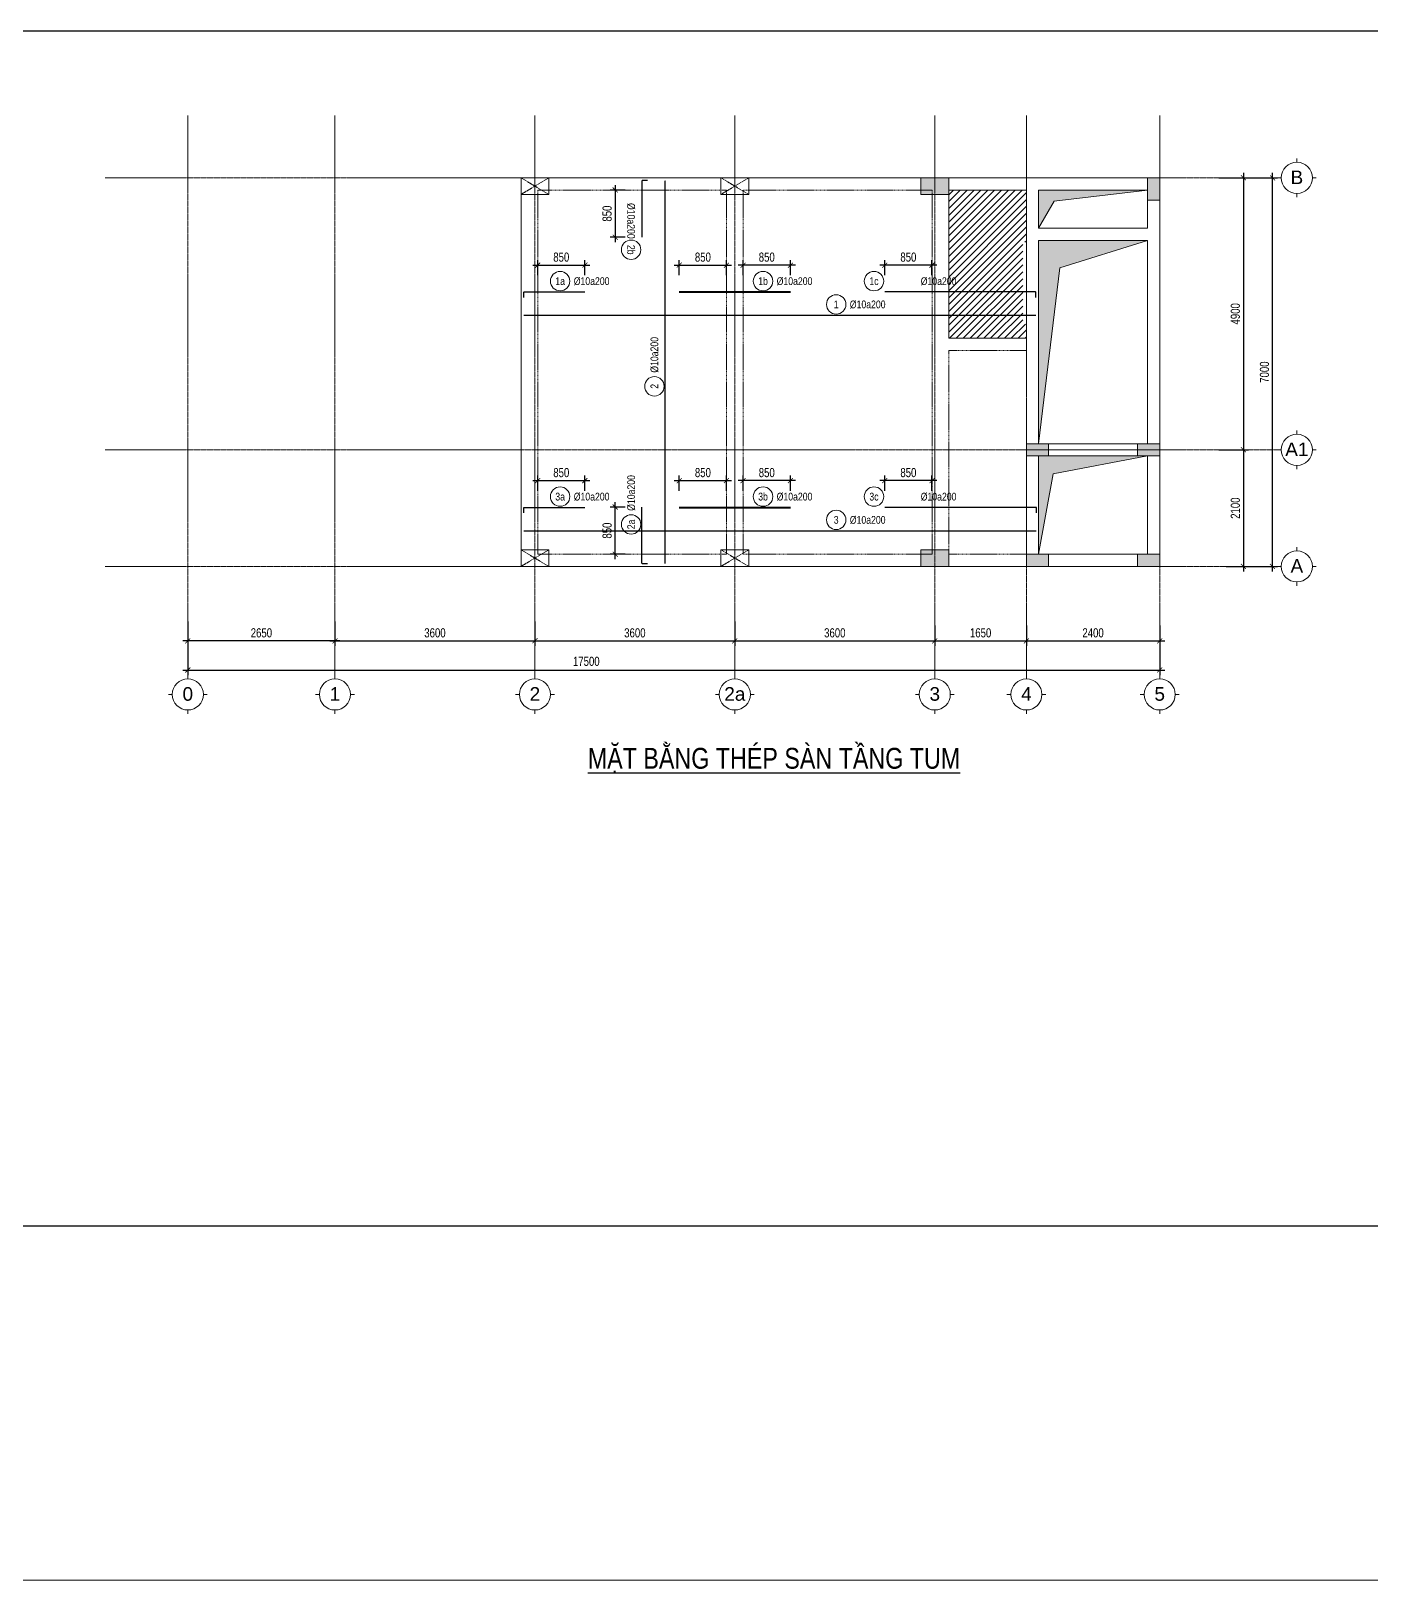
# Model space of a CAD drawing. Extents: x -165145 to 691808, y -202842 to 311040.
# Drawn here: x 291563 to 315673, y -146670 to -118769 of the extents above; entities that cross this region are included whole.
import ezdxf
from ezdxf.enums import TextEntityAlignment as Align

# ---------------------------------------------------------------- set-up
doc = ezdxf.new("R2010")
doc.units = 0
doc.header["$LTSCALE"] = 10
doc.header["$MEASUREMENT"] = 0
for name, pattern in [('CENTER', [2, 1.25, -0.25, 0.25, -0.25]), ('HIDDEN', [2.3807, 1.587, -0.7937]), ('ketcau-1', [2, 1, 1])]:
    doc.linetypes.add(name, pattern=pattern)
doc.layers.get('0').update_dxf_attribs({"linetype": 'CONTINUOUS'})
doc.layers.get('Defpoints').update_dxf_attribs({"color": 5, "linetype": 'CONTINUOUS'})
for name, color, linetype, lineweight in [('DCE_TopBars', 1, 'CONTINUOUS', 40), ('GE_KC_DIM', 1, 'CONTINUOUS', 20), ('GE_KC_HATCH', 250, 'CONTINUOUS', 20), ('GE_KC_NETKHUAT', 9, 'HIDDEN', 20), ('GE_KC_NETMANH', 8, 'CONTINUOUS', 20), ('GE_KC_NETTHAY', 2, 'CONTINUOUS', 20), ('GE_KC_TEXT', 4, 'CONTINUOUS', 20), ('GE_KC_TEXT TRUC', 4, 'CONTINUOUS', 20), ('GE_KC_TRUC', 5, 'CENTER', 20), ('L-SITE', 91, 'CONTINUOUS', 9)]:
    doc.layers.add(name, color=color, linetype=linetype, lineweight=lineweight)
for name, color, linetype in [('GE_KC_AXIS', 5, 'CENTER'), ('GE_KC_STEEL', 6, 'CONTINUOUS'), ('GE_KC_TEXT_BIG', 4, 'CONTINUOUS')]:
    doc.layers.add(name, color=color, linetype=linetype)
doc.styles.add('Arial', font='arial.ttf', dxfattribs={"height": 400})
doc.styles.add('Dce_Text', font='arial.ttf', dxfattribs={"width": 0.8})
doc.styles.add('GE_KC-Arial', font='arial.ttf', dxfattribs={"width": 0.75})
doc.dimstyles.new('GE_KC_DIM75', dxfattribs={"dimscale": 75, "dimtxt": 2.2, "dimasz": 1.2, "dimexe": 1.2, "dimexo": 0, "dimgap": 0.8, "dimtad": 1, "dimdec": 0, "dimzin": 1, "dimdsep": 46, "dimtxsty": 'GE_KC-Arial', "dimblk": 'ARCHTICK', "dimcen": 1.2, "dimdle": 1.2, "dimclrd": 1, "dimclre": 1, "dimclrt": 4, "dimadec": 0, "dimazin": 0, "dimtfac": 1, "dimtdec": 0, "dimtix": 1, "dimtmove": 2, "dimatfit": 3, "dimfxl": 0.15, "dimtvp": 0.833333, "dimtolj": 1, "dimtzin": 0, "dimarcsym": 0})

# ---------------------------------------------------------------- blocks, each defined once
blk = doc.blocks.new('Grid - M_Grid Head - Circle-24584-TẦNG 2')
at = {"layer": 'L-SITE'}
for p, q in [((0, 4), (0, 5)), ((-4, 0), (-5, 0)), ((4, 0), (5, 0)), ((0, -4), (0, -5))]:
    blk.add_line(p, q, dxfattribs=at)
blk.add_circle((0, 0), 4, dxfattribs=at)
blk = doc.blocks.new('_ArchTick')
at = {"color": 0, "linetype": 'ByBlock', "const_width": 0.15}
blk.add_lwpolyline([(-0.5, -0.5), (0.5, 0.5)], dxfattribs=at)
blk = doc.blocks.new('*D1464')
at = {"layer": 'Defpoints', "color": 0, "transparency": 16777216}
for p in [(15914, 7000), (16882, 7000), (16048, 0)]:
    blk.add_point(p, dxfattribs=at)
at = {"layer": 'GE_KC_DIM', "color": 1, "lineweight": -2, "transparency": 16777216}
for p, q in [((15914, 7000), (16972, 7000)), ((16882, -90), (16882, 7090)), ((16048, 0), (16972, 0))]:
    blk.add_line(p, q, dxfattribs=at)
at = {"layer": 'GE_KC_DIM', "color": 1, "lineweight": -2, "transparency": 16777216, "xscale": 90, "yscale": 90, "zscale": 90}
for p, rotation in [((16882, 7000), 90), ((16882, 0), 270)]:
    blk.add_blockref('_ArchTick', p, dxfattribs=dict(at, rotation=rotation))
at = {"layer": 'GE_KC_DIM', "color": 4, "transparency": 16777216, "insert": (16737, 3500), "char_height": 165, "attachment_point": 5, "rotation": 90, "style": 'GE_KC-Arial'}
blk.add_mtext('\\A1;7000', dxfattribs=at)
blk = doc.blocks.new('*D1465')
at = {"layer": 'Defpoints', "color": 0, "transparency": 16777216}
for p in [(0, -991), (3600, -991), (3600, -1341)]:
    blk.add_point(p, dxfattribs=at)
at = {"layer": 'GE_KC_DIM', "color": 1, "lineweight": -2, "transparency": 16777216}
for p, q in [((0, -991), (0, -1431)), ((3600, -991), (3600, -1431)), ((-90, -1341), (3690, -1341))]:
    blk.add_line(p, q, dxfattribs=at)
at = {"layer": 'GE_KC_DIM', "color": 1, "lineweight": -2, "transparency": 16777216, "xscale": 90, "yscale": 90, "zscale": 90, "rotation": 180}
blk.add_blockref('_ArchTick', (0, -1341), dxfattribs=at)
at = {"layer": 'GE_KC_DIM', "color": 1, "lineweight": -2, "transparency": 16777216, "xscale": 90, "yscale": 90, "zscale": 90}
blk.add_blockref('_ArchTick', (3600, -1341), dxfattribs=at)
at = {"layer": 'GE_KC_DIM', "color": 4, "transparency": 16777216, "insert": (1800, -1197), "char_height": 165, "attachment_point": 5, "style": 'GE_KC-Arial'}
blk.add_mtext('\\A1;3600', dxfattribs=at)
blk = doc.blocks.new('*D1466')
at = {"layer": 'Defpoints', "color": 0, "transparency": 16777216}
for p in [(10800, -1062), (12450, -1062), (12450, -1341)]:
    blk.add_point(p, dxfattribs=at)
at = {"layer": 'GE_KC_DIM', "color": 1, "lineweight": -2, "transparency": 16777216}
for p, q in [((10800, -1062), (10800, -1431)), ((12450, -1062), (12450, -1431)), ((10710, -1341), (12540, -1341))]:
    blk.add_line(p, q, dxfattribs=at)
at = {"layer": 'GE_KC_DIM', "color": 1, "lineweight": -2, "transparency": 16777216, "xscale": 90, "yscale": 90, "zscale": 90, "rotation": 180}
blk.add_blockref('_ArchTick', (10800, -1341), dxfattribs=at)
at = {"layer": 'GE_KC_DIM', "color": 1, "lineweight": -2, "transparency": 16777216, "xscale": 90, "yscale": 90, "zscale": 90}
blk.add_blockref('_ArchTick', (12450, -1341), dxfattribs=at)
at = {"layer": 'GE_KC_DIM', "color": 4, "transparency": 16777216, "insert": (11625, -1197), "char_height": 165, "attachment_point": 5, "style": 'GE_KC-Arial'}
blk.add_mtext('\\A1;1650', dxfattribs=at)
blk = doc.blocks.new('*D1467')
at = {"layer": 'Defpoints', "color": 0, "transparency": 16777216}
for p in [(12450, -1062), (14850, -1062), (14850, -1341)]:
    blk.add_point(p, dxfattribs=at)
at = {"layer": 'GE_KC_DIM', "color": 1, "lineweight": -2, "transparency": 16777216}
for p, q in [((12450, -1062), (12450, -1431)), ((14850, -1062), (14850, -1431)), ((12360, -1341), (14940, -1341))]:
    blk.add_line(p, q, dxfattribs=at)
at = {"layer": 'GE_KC_DIM', "color": 1, "lineweight": -2, "transparency": 16777216, "xscale": 90, "yscale": 90, "zscale": 90, "rotation": 180}
blk.add_blockref('_ArchTick', (12450, -1341), dxfattribs=at)
at = {"layer": 'GE_KC_DIM', "color": 1, "lineweight": -2, "transparency": 16777216, "xscale": 90, "yscale": 90, "zscale": 90}
blk.add_blockref('_ArchTick', (14850, -1341), dxfattribs=at)
at = {"layer": 'GE_KC_DIM', "color": 4, "transparency": 16777216, "insert": (13650, -1197), "char_height": 165, "attachment_point": 5, "style": 'GE_KC-Arial'}
blk.add_mtext('\\A1;2400', dxfattribs=at)
blk = doc.blocks.new('*D1468')
at = {"layer": 'Defpoints', "color": 0, "transparency": 16777216}
for p in [(-2650, -991), (14850, -1062), (14850, -1866)]:
    blk.add_point(p, dxfattribs=at)
at = {"layer": 'GE_KC_DIM', "color": 1, "lineweight": -2, "transparency": 16777216}
for p, q in [((-2650, -991), (-2650, -1956)), ((14850, -1062), (14850, -1956)), ((-2740, -1866), (14940, -1866))]:
    blk.add_line(p, q, dxfattribs=at)
at = {"layer": 'GE_KC_DIM', "color": 1, "lineweight": -2, "transparency": 16777216, "xscale": 90, "yscale": 90, "zscale": 90, "rotation": 180}
blk.add_blockref('_ArchTick', (-2650, -1866), dxfattribs=at)
at = {"layer": 'GE_KC_DIM', "color": 1, "lineweight": -2, "transparency": 16777216, "xscale": 90, "yscale": 90, "zscale": 90}
blk.add_blockref('_ArchTick', (14850, -1866), dxfattribs=at)
at = {"layer": 'GE_KC_DIM', "color": 4, "transparency": 16777216, "insert": (4525, -1710), "char_height": 165, "attachment_point": 5, "style": 'GE_KC-Arial'}
blk.add_mtext('\\A1;17500', dxfattribs=at)
blk = doc.blocks.new('*D1469')
at = {"layer": 'Defpoints', "color": 0, "transparency": 16777216}
for p in [(15914, 7000), (15914, 2100), (16357, 2100)]:
    blk.add_point(p, dxfattribs=at)
at = {"layer": 'GE_KC_DIM', "color": 1, "lineweight": -2, "transparency": 16777216}
for p, q in [((15914, 7000), (16447, 7000)), ((16357, 7090), (16357, 2010)), ((15914, 2100), (16447, 2100))]:
    blk.add_line(p, q, dxfattribs=at)
at = {"layer": 'GE_KC_DIM', "color": 1, "lineweight": -2, "transparency": 16777216, "xscale": 90, "yscale": 90, "zscale": 90}
for p, rotation in [((16357, 7000), 90), ((16357, 2100), 270)]:
    blk.add_blockref('_ArchTick', p, dxfattribs=dict(at, rotation=rotation))
at = {"layer": 'GE_KC_DIM', "color": 4, "transparency": 16777216, "insert": (16212, 4550), "char_height": 165, "attachment_point": 5, "rotation": 90, "style": 'GE_KC-Arial'}
blk.add_mtext('\\A1;4900', dxfattribs=at)
blk = doc.blocks.new('*D1470')
at = {"layer": 'Defpoints', "color": 0, "transparency": 16777216}
for p in [(15914, 2100), (16048, 0), (16357, 0)]:
    blk.add_point(p, dxfattribs=at)
at = {"layer": 'GE_KC_DIM', "color": 1, "lineweight": -2, "transparency": 16777216}
for p, q in [((15914, 2100), (16447, 2100)), ((16357, 2190), (16357, -90)), ((16048, 0), (16447, 0))]:
    blk.add_line(p, q, dxfattribs=at)
at = {"layer": 'GE_KC_DIM', "color": 1, "lineweight": -2, "transparency": 16777216, "xscale": 90, "yscale": 90, "zscale": 90}
for p, rotation in [((16357, 2100), 90), ((16357, 0), 270)]:
    blk.add_blockref('_ArchTick', p, dxfattribs=dict(at, rotation=rotation))
at = {"layer": 'GE_KC_DIM', "color": 4, "transparency": 16777216, "insert": (16212, 1050), "char_height": 165, "attachment_point": 5, "rotation": 90, "style": 'GE_KC-Arial'}
blk.add_mtext('\\A1;2100', dxfattribs=at)
blk = doc.blocks.new('*D1471')
at = {"layer": 'Defpoints', "color": 0, "transparency": 16777216}
for p in [(-2650, -991), (0, -991), (-2650, -1341)]:
    blk.add_point(p, dxfattribs=at)
at = {"layer": 'GE_KC_DIM', "color": 1, "lineweight": -2, "transparency": 16777216}
for p, q in [((-2650, -991), (-2650, -1431)), ((0, -991), (0, -1431)), ((90, -1341), (-2740, -1341))]:
    blk.add_line(p, q, dxfattribs=at)
at = {"layer": 'GE_KC_DIM', "color": 1, "lineweight": -2, "transparency": 16777216, "xscale": 90, "yscale": 90, "zscale": 90, "rotation": 180}
blk.add_blockref('_ArchTick', (-2650, -1341), dxfattribs=at)
at = {"layer": 'GE_KC_DIM', "color": 1, "lineweight": -2, "transparency": 16777216, "xscale": 90, "yscale": 90, "zscale": 90}
blk.add_blockref('_ArchTick', (0, -1341), dxfattribs=at)
at = {"layer": 'GE_KC_DIM', "color": 4, "transparency": 16777216, "insert": (-1325, -1197), "char_height": 165, "attachment_point": 5, "style": 'GE_KC-Arial'}
blk.add_mtext('\\A1;2650', dxfattribs=at)
blk = doc.blocks.new('*D1472')
at = {"layer": 'Defpoints', "color": 0, "transparency": 16777216}
for p in [(3600, -991), (7200, -991), (7200, -1341)]:
    blk.add_point(p, dxfattribs=at)
at = {"layer": 'GE_KC_DIM', "color": 1, "lineweight": -2, "transparency": 16777216}
for p, q in [((3600, -991), (3600, -1431)), ((7200, -991), (7200, -1431)), ((3510, -1341), (7290, -1341))]:
    blk.add_line(p, q, dxfattribs=at)
at = {"layer": 'GE_KC_DIM', "color": 1, "lineweight": -2, "transparency": 16777216, "xscale": 90, "yscale": 90, "zscale": 90, "rotation": 180}
blk.add_blockref('_ArchTick', (3600, -1341), dxfattribs=at)
at = {"layer": 'GE_KC_DIM', "color": 1, "lineweight": -2, "transparency": 16777216, "xscale": 90, "yscale": 90, "zscale": 90}
blk.add_blockref('_ArchTick', (7200, -1341), dxfattribs=at)
at = {"layer": 'GE_KC_DIM', "color": 4, "transparency": 16777216, "insert": (5400, -1197), "char_height": 165, "attachment_point": 5, "style": 'GE_KC-Arial'}
blk.add_mtext('\\A1;3600', dxfattribs=at)
blk = doc.blocks.new('*D1473')
at = {"layer": 'Defpoints', "color": 0, "transparency": 16777216}
for p in [(7200, -991), (10800, -1062), (10800, -1341)]:
    blk.add_point(p, dxfattribs=at)
at = {"layer": 'GE_KC_DIM', "color": 1, "lineweight": -2, "transparency": 16777216}
for p, q in [((7200, -991), (7200, -1431)), ((10800, -1062), (10800, -1431)), ((7110, -1341), (10890, -1341))]:
    blk.add_line(p, q, dxfattribs=at)
at = {"layer": 'GE_KC_DIM', "color": 1, "lineweight": -2, "transparency": 16777216, "xscale": 90, "yscale": 90, "zscale": 90, "rotation": 180}
blk.add_blockref('_ArchTick', (7200, -1341), dxfattribs=at)
at = {"layer": 'GE_KC_DIM', "color": 1, "lineweight": -2, "transparency": 16777216, "xscale": 90, "yscale": 90, "zscale": 90}
blk.add_blockref('_ArchTick', (10800, -1341), dxfattribs=at)
at = {"layer": 'GE_KC_DIM', "color": 4, "transparency": 16777216, "insert": (9000, -1197), "char_height": 165, "attachment_point": 5, "style": 'GE_KC-Arial'}
blk.add_mtext('\\A1;3600', dxfattribs=at)
blk = doc.blocks.new('MBCK-TUM')
at = {"layer": 'GE_KC_HATCH'}
h = blk.add_hatch(dxfattribs=at)
h.set_pattern_fill('ANSI31', color=256, scale=700)
h.set_pattern_definition([(45, (-297036.46, 9309.92), (-61.871843, 61.871843), [])])
h.paths.add_polyline_path([(12450, 6780), (11050, 6780), (11050, 6600), (11050, 4110), (12450, 4110)])
h.paths.add_polyline_path([(12384, 4366), (12384, 5840), (12450, 5840), (12450, 4366)], flags=16)
h = blk.add_hatch(color=256, dxfattribs=at)
h.dxf.hatch_style = 1
h.paths.add_polyline_path([(12947, 6577), (14630, 6780), (12670, 6780), (12670, 6090)])
h = blk.add_hatch(color=256, dxfattribs=at)
h.dxf.hatch_style = 1
h.paths.add_polyline_path([(12670, 5870), (12670, 2210), (13050, 5379), (14630, 5870)])
h = blk.add_hatch(dxfattribs=at)
h.set_pattern_fill('ANSI31', color=256)
h.set_pattern_definition([(45, (-297036.45846, 9309.91727), (-0.08838834765, 0.08838834765), [])])
h.paths.add_polyline_path([(14630, 1990), (12670, 1990), (12670, 220), (12929, 1668)])
for p, q in [((12929, 1668), (14630, 1990)), ((12670, 220), (12929, 1668))]:
    blk.add_line(p, q, dxfattribs=at)
at = {"layer": 'GE_KC_HATCH', "flags": 128}
for points in [[(12670, 6090), (12947, 6577), (14630, 6780)], [(12670, 2210), (13050, 5379), (14630, 5870)]]:
    blk.add_lwpolyline(points, dxfattribs=at)
at = {"layer": 'GE_KC_NETKHUAT'}
for p, q in [((7050, 6780), (3650, 6780)), ((3650, 6780), (3650, 220)), ((7050, 6780), (7050, 220)), ((7350, 6780), (7350, 220)), ((10750, 6780), (7350, 6780)), ((10750, 6780), (10750, 220)), ((11050, 6780), (11050, 4110)), ((12450, 6780), (11050, 6780)), ((12450, 6780), (12450, 4110)), ((12450, 4110), (11050, 4110)), ((11050, 3890), (11050, 220)), ((12450, 3890), (11050, 3890)), ((12450, 3890), (12450, 2210)), ((12450, 1990), (12450, 220)), ((12670, 1990), (12670, 220)), ((12670, 1990), (14630, 1990)), ((14630, 1990), (14630, 220)), ((7050, 220), (3650, 220)), ((10750, 220), (7350, 220)), ((12450, 220), (11050, 220)), ((14630, 220), (12670, 220))]:
    blk.add_line(p, q, dxfattribs=at)
at = {"layer": 'GE_KC_NETTHAY'}
for p, q in [((14850, 7000), (3350, 7000)), ((3350, 7000), (3350, 0)), ((14850, 7000), (14850, 0)), ((12670, 6780), (12670, 6090)), ((14630, 6780), (12670, 6780)), ((14630, 6780), (14630, 6090)), ((14630, 6090), (12670, 6090)), ((12670, 5870), (12670, 2210)), ((14630, 5870), (12670, 5870)), ((14630, 5870), (14630, 2210)), ((12670, 2210), (14630, 2210)), ((14850, 0), (3350, 0))]:
    blk.add_line(p, q, dxfattribs=at)
for points in [[(11050, 6780), (12450, 6780), (12450, 4110), (11050, 4110)], [(12670, 1990), (14630, 1990), (14630, 220), (12670, 220)]]:
    blk.add_lwpolyline(points, close=True, dxfattribs=at)
blk = doc.blocks.new('A$C5633f656')
at = {"layer": 'GE_KC_HATCH', "linetype": 'ketcau-1'}
for points in [[(11050, 7000), (10550, 7000), (10550, 6700), (11050, 6700)], [(14850, 7000), (14630, 7000), (14630, 6600), (14850, 6600)], [(12850, 2210), (12450, 2210), (12450, 1990), (12850, 1990)], [(14850, 2210), (14450, 2210), (14450, 1990), (14850, 1990)], [(11050, 300), (10550, 300), (10550, 0), (11050, 0)], [(12850, 220), (12450, 220), (12450, 0), (12850, 0)], [(14850, 220), (14450, 220), (14450, 0), (14850, 0)]]:
    blk.add_hatch(color=1, dxfattribs=at).paths.add_polyline_path(points)
at = {"layer": 'GE_KC_NETKHUAT'}
for p, q in [((3350, 6700), (3850, 7000)), ((3350, 7000), (3850, 6700)), ((6950, 6700), (7450, 7000)), ((6950, 7000), (7450, 6700)), ((3350, 0), (3850, 300)), ((3350, 300), (3850, 0)), ((6950, 0), (7450, 300)), ((6950, 300), (7450, 0))]:
    blk.add_line(p, q, dxfattribs=at)
at = {"layer": 'GE_KC_NETTHAY', "linetype": 'Continuous'}
for p, q in [((3850, 7000), (3350, 7000)), ((3350, 7000), (3350, 6700)), ((3850, 6700), (3850, 7000)), ((7450, 7000), (6950, 7000)), ((6950, 7000), (6950, 6700)), ((7450, 6700), (7450, 7000)), ((3350, 6700), (3850, 6700)), ((6950, 6700), (7450, 6700)), ((3850, 300), (3350, 300)), ((3350, 300), (3350, 0)), ((3850, 0), (3850, 300)), ((7450, 300), (6950, 300)), ((6950, 300), (6950, 0)), ((7450, 0), (7450, 300)), ((3350, 0), (3850, 0)), ((6950, 0), (7450, 0))]:
    blk.add_line(p, q, dxfattribs=at)
for points in [[(11050, 7000), (10550, 7000), (10550, 6700), (11050, 6700)], [(14850, 7000), (14630, 7000), (14630, 6600), (14850, 6600)], [(12850, 2210), (12450, 2210), (12450, 1990), (12850, 1990)], [(14850, 2210), (14450, 2210), (14450, 1990), (14850, 1990)], [(11050, 300), (10550, 300), (10550, 0), (11050, 0)], [(12850, 220), (12450, 220), (12450, 0), (12850, 0)], [(14850, 220), (14450, 220), (14450, 0), (14850, 0)]]:
    blk.add_lwpolyline(points, close=True, dxfattribs=at)
blk = doc.blocks.new('*U3105')
at = {"layer": 'DCE_TopBars'}
blk.add_lwpolyline([(-1879, 0), (978, 0)], dxfattribs=at)
at = {"layer": 'GE_KC_DIM'}
blk.add_circle((275, 278), 250, dxfattribs=at)
at = {"layer": 'GE_KC_TEXT', "style": 'Dce_Text', "width": 0.8}
blk.add_attdef('SHT', text='', height=200, dxfattribs=at).set_placement((275, 278), align=Align.MIDDLE_CENTER)
blk.add_attdef('DKVAKC', text='', height=200, dxfattribs=at).set_placement((625, 278), align=Align.MIDDLE_LEFT)
blk = doc.blocks.new('*U3103')
at = {"layer": 'GE_KC_DIM'}
blk.add_circle((275, 278), 250, dxfattribs=at)
at = {"layer": 'GE_KC_STEEL', "linetype": 'HIDDEN'}
blk.add_line((-7760, 0), (5411, 0), dxfattribs=at)
at = {"layer": 'GE_KC_TEXT', "style": 'Dce_Text', "width": 0.8}
blk.add_attdef('SHT', text='', height=200, dxfattribs=at).set_placement((275, 278), align=Align.MIDDLE_CENTER)
blk.add_attdef('DKVAKC', text='', height=200, dxfattribs=at).set_placement((625, 278), align=Align.MIDDLE_LEFT)
blk = doc.blocks.new('*U3100')
at = {"layer": 'GE_KC_DIM'}
blk.add_circle((275, 278), 250, dxfattribs=at)
at = {"layer": 'GE_KC_STEEL'}
blk.add_lwpolyline([(-659, -143), (-659, -15, -0.414214), (-644, 0), (912, 0)], format="xyb", dxfattribs=at)
at = {"layer": 'GE_KC_TEXT', "style": 'Dce_Text', "width": 0.8}
blk.add_attdef('SHT', text='', height=200, dxfattribs=at).set_placement((275, 278), align=Align.MIDDLE_CENTER)
blk.add_attdef('DKVAKC', text='', height=200, dxfattribs=at).set_placement((625, 278), align=Align.MIDDLE_LEFT)
blk = doc.blocks.new('*D2068')
at = {"layer": 'Defpoints', "color": 0, "transparency": 16777216}
for p in [(301536, -122987), (300686, -123170), (301536, -123170)]:
    blk.add_point(p, dxfattribs=at)
at = {"layer": 'GE_KC_DIM', "color": 1, "lineweight": -2, "transparency": 16777216}
for p, q in [((300596, -122987), (301626, -122987)), ((300686, -123170), (300686, -122897)), ((301536, -123170), (301536, -122897))]:
    blk.add_line(p, q, dxfattribs=at)
at = {"layer": 'GE_KC_DIM', "color": 1, "lineweight": -2, "transparency": 16777216, "xscale": 90, "yscale": 90, "zscale": 90, "rotation": 180}
blk.add_blockref('_ArchTick', (300686, -122987), dxfattribs=at)
at = {"layer": 'GE_KC_DIM', "color": 1, "lineweight": -2, "transparency": 16777216, "xscale": 90, "yscale": 90, "zscale": 90}
blk.add_blockref('_ArchTick', (301536, -122987), dxfattribs=at)
at = {"layer": 'GE_KC_DIM', "color": 4, "transparency": 16777216, "insert": (301111, -122843), "char_height": 165, "attachment_point": 5, "style": 'GE_KC-Arial'}
blk.add_mtext('\\A1;850', dxfattribs=at)
blk = doc.blocks.new('*D2069')
at = {"layer": 'Defpoints', "color": 0, "transparency": 16777216}
for p in [(304086, -122987), (303236, -123170), (304086, -123170)]:
    blk.add_point(p, dxfattribs=at)
at = {"layer": 'GE_KC_DIM', "color": 1, "lineweight": -2, "transparency": 16777216}
for p, q in [((303146, -122987), (304176, -122987)), ((303236, -123170), (303236, -122897)), ((304086, -123170), (304086, -122897))]:
    blk.add_line(p, q, dxfattribs=at)
at = {"layer": 'GE_KC_DIM', "color": 1, "lineweight": -2, "transparency": 16777216, "xscale": 90, "yscale": 90, "zscale": 90, "rotation": 180}
blk.add_blockref('_ArchTick', (303236, -122987), dxfattribs=at)
at = {"layer": 'GE_KC_DIM', "color": 1, "lineweight": -2, "transparency": 16777216, "xscale": 90, "yscale": 90, "zscale": 90}
blk.add_blockref('_ArchTick', (304086, -122987), dxfattribs=at)
at = {"layer": 'GE_KC_DIM', "color": 4, "transparency": 16777216, "insert": (303661, -122843), "char_height": 165, "attachment_point": 5, "style": 'GE_KC-Arial'}
blk.add_mtext('\\A1;850', dxfattribs=at)
blk = doc.blocks.new('*D2070')
at = {"layer": 'Defpoints', "color": 0, "transparency": 16777216}
for p in [(304386, -122987), (304386, -123170), (305236, -123170)]:
    blk.add_point(p, dxfattribs=at)
at = {"layer": 'GE_KC_DIM', "color": 1, "lineweight": -2, "transparency": 16777216}
for p, q in [((305326, -122987), (304296, -122987)), ((304386, -123170), (304386, -122897)), ((305236, -123170), (305236, -122897))]:
    blk.add_line(p, q, dxfattribs=at)
at = {"layer": 'GE_KC_DIM', "color": 1, "lineweight": -2, "transparency": 16777216, "xscale": 90, "yscale": 90, "zscale": 90, "rotation": 180}
blk.add_blockref('_ArchTick', (304386, -122987), dxfattribs=at)
at = {"layer": 'GE_KC_DIM', "color": 1, "lineweight": -2, "transparency": 16777216, "xscale": 90, "yscale": 90, "zscale": 90}
blk.add_blockref('_ArchTick', (305236, -122987), dxfattribs=at)
at = {"layer": 'GE_KC_DIM', "color": 4, "transparency": 16777216, "insert": (304811, -122843), "char_height": 165, "attachment_point": 5, "style": 'GE_KC-Arial'}
blk.add_mtext('\\A1;850', dxfattribs=at)
blk = doc.blocks.new('*U3101')
at = {"layer": 'GE_KC_DIM'}
blk.add_circle((1300, 278), 250, dxfattribs=at)
at = {"layer": 'GE_KC_STEEL'}
blk.add_lwpolyline([(-2864, -143), (-2864, -15, -0.414214), (-2849, 0), (1021, 0)], format="xyb", dxfattribs=at)
at = {"layer": 'GE_KC_TEXT', "style": 'Dce_Text', "width": 0.8}
blk.add_attdef('DKVAKC', text='', height=200, dxfattribs=at).set_placement((98, 278), align=Align.MIDDLE_LEFT)
blk.add_attdef('SHT', text='', height=200, dxfattribs=at).set_placement((1300, 278), align=Align.MIDDLE_CENTER)
blk = doc.blocks.new('*D2051')
at = {"layer": 'Defpoints', "color": 0, "transparency": 16777216}
for p in [(306936, -122987), (306936, -123170), (307786, -123170)]:
    blk.add_point(p, dxfattribs=at)
at = {"layer": 'GE_KC_DIM', "color": 1, "lineweight": -2, "transparency": 16777216}
for p, q in [((307876, -122987), (306846, -122987)), ((306936, -123170), (306936, -122897)), ((307786, -123170), (307786, -122897))]:
    blk.add_line(p, q, dxfattribs=at)
at = {"layer": 'GE_KC_DIM', "color": 1, "lineweight": -2, "transparency": 16777216, "xscale": 90, "yscale": 90, "zscale": 90, "rotation": 180}
blk.add_blockref('_ArchTick', (306936, -122987), dxfattribs=at)
at = {"layer": 'GE_KC_DIM', "color": 1, "lineweight": -2, "transparency": 16777216, "xscale": 90, "yscale": 90, "zscale": 90}
blk.add_blockref('_ArchTick', (307786, -122987), dxfattribs=at)
at = {"layer": 'GE_KC_DIM', "color": 4, "transparency": 16777216, "insert": (307361, -122843), "char_height": 165, "attachment_point": 5, "style": 'GE_KC-Arial'}
blk.add_mtext('\\A1;850', dxfattribs=at)
blk = doc.blocks.new('*U3102')
at = {"layer": 'DCE_TopBars'}
blk.add_lwpolyline([(-1879, 0), (978, 0)], dxfattribs=at)
at = {"layer": 'GE_KC_DIM'}
blk.add_circle((275, 278), 250, dxfattribs=at)
at = {"layer": 'GE_KC_TEXT', "style": 'Dce_Text', "width": 0.8}
blk.add_attdef('SHT', text='', height=200, dxfattribs=at).set_placement((275, 278), align=Align.MIDDLE_CENTER)
blk.add_attdef('DKVAKC', text='', height=200, dxfattribs=at).set_placement((625, 278), align=Align.MIDDLE_LEFT)
blk = doc.blocks.new('*U3099')
at = {"layer": 'GE_KC_DIM'}
blk.add_circle((275, 278), 250, dxfattribs=at)
at = {"layer": 'GE_KC_STEEL', "linetype": 'HIDDEN'}
blk.add_line((-7760, 0), (5428, 0), dxfattribs=at)
at = {"layer": 'GE_KC_TEXT', "style": 'Dce_Text', "width": 0.8}
blk.add_attdef('SHT', text='', height=200, dxfattribs=at).set_placement((275, 278), align=Align.MIDDLE_CENTER)
blk.add_attdef('DKVAKC', text='', height=200, dxfattribs=at).set_placement((625, 278), align=Align.MIDDLE_LEFT)
blk = doc.blocks.new('*U3098')
at = {"layer": 'GE_KC_DIM'}
blk.add_circle((275, 278), 250, dxfattribs=at)
at = {"layer": 'GE_KC_STEEL'}
blk.add_lwpolyline([(-659, -143), (-659, -15, -0.414214), (-644, 0), (912, 0)], format="xyb", dxfattribs=at)
at = {"layer": 'GE_KC_TEXT', "style": 'Dce_Text', "width": 0.8}
blk.add_attdef('SHT', text='', height=200, dxfattribs=at).set_placement((275, 278), align=Align.MIDDLE_CENTER)
blk.add_attdef('DKVAKC', text='', height=200, dxfattribs=at).set_placement((625, 278), align=Align.MIDDLE_LEFT)
blk = doc.blocks.new('*D2052')
at = {"layer": 'Defpoints', "color": 0, "transparency": 16777216}
for p in [(301536, -126868), (300686, -127051), (301536, -127051)]:
    blk.add_point(p, dxfattribs=at)
at = {"layer": 'GE_KC_DIM', "color": 1, "lineweight": -2, "transparency": 16777216}
for p, q in [((300596, -126868), (301626, -126868)), ((300686, -127051), (300686, -126778)), ((301536, -127051), (301536, -126778))]:
    blk.add_line(p, q, dxfattribs=at)
at = {"layer": 'GE_KC_DIM', "color": 1, "lineweight": -2, "transparency": 16777216, "xscale": 90, "yscale": 90, "zscale": 90, "rotation": 180}
blk.add_blockref('_ArchTick', (300686, -126868), dxfattribs=at)
at = {"layer": 'GE_KC_DIM', "color": 1, "lineweight": -2, "transparency": 16777216, "xscale": 90, "yscale": 90, "zscale": 90}
blk.add_blockref('_ArchTick', (301536, -126868), dxfattribs=at)
at = {"layer": 'GE_KC_DIM', "color": 4, "transparency": 16777216, "insert": (301111, -126724), "char_height": 165, "attachment_point": 5, "style": 'GE_KC-Arial'}
blk.add_mtext('\\A1;850', dxfattribs=at)
blk = doc.blocks.new('*D2053')
at = {"layer": 'Defpoints', "color": 0, "transparency": 16777216}
for p in [(304086, -126868), (303236, -127051), (304086, -127051)]:
    blk.add_point(p, dxfattribs=at)
at = {"layer": 'GE_KC_DIM', "color": 1, "lineweight": -2, "transparency": 16777216}
for p, q in [((303146, -126868), (304176, -126868)), ((303236, -127051), (303236, -126778)), ((304086, -127051), (304086, -126778))]:
    blk.add_line(p, q, dxfattribs=at)
at = {"layer": 'GE_KC_DIM', "color": 1, "lineweight": -2, "transparency": 16777216, "xscale": 90, "yscale": 90, "zscale": 90, "rotation": 180}
blk.add_blockref('_ArchTick', (303236, -126868), dxfattribs=at)
at = {"layer": 'GE_KC_DIM', "color": 1, "lineweight": -2, "transparency": 16777216, "xscale": 90, "yscale": 90, "zscale": 90}
blk.add_blockref('_ArchTick', (304086, -126868), dxfattribs=at)
at = {"layer": 'GE_KC_DIM', "color": 4, "transparency": 16777216, "insert": (303661, -126724), "char_height": 165, "attachment_point": 5, "style": 'GE_KC-Arial'}
blk.add_mtext('\\A1;850', dxfattribs=at)
blk = doc.blocks.new('*D2054')
at = {"layer": 'Defpoints', "color": 0, "transparency": 16777216}
for p in [(304386, -126868), (304386, -127051), (305236, -127051)]:
    blk.add_point(p, dxfattribs=at)
at = {"layer": 'GE_KC_DIM', "color": 1, "lineweight": -2, "transparency": 16777216}
for p, q in [((305326, -126868), (304296, -126868)), ((304386, -127051), (304386, -126778)), ((305236, -127051), (305236, -126778))]:
    blk.add_line(p, q, dxfattribs=at)
at = {"layer": 'GE_KC_DIM', "color": 1, "lineweight": -2, "transparency": 16777216, "xscale": 90, "yscale": 90, "zscale": 90, "rotation": 180}
blk.add_blockref('_ArchTick', (304386, -126868), dxfattribs=at)
at = {"layer": 'GE_KC_DIM', "color": 1, "lineweight": -2, "transparency": 16777216, "xscale": 90, "yscale": 90, "zscale": 90}
blk.add_blockref('_ArchTick', (305236, -126868), dxfattribs=at)
at = {"layer": 'GE_KC_DIM', "color": 4, "transparency": 16777216, "insert": (304811, -126724), "char_height": 165, "attachment_point": 5, "style": 'GE_KC-Arial'}
blk.add_mtext('\\A1;850', dxfattribs=at)
blk = doc.blocks.new('*U3093')
at = {"layer": 'GE_KC_DIM'}
blk.add_circle((1300, 278), 250, dxfattribs=at)
at = {"layer": 'GE_KC_STEEL'}
blk.add_lwpolyline([(-2882, -143), (-2882, -15, -0.414214), (-2867, 0), (1021, 0)], format="xyb", dxfattribs=at)
at = {"layer": 'GE_KC_TEXT', "style": 'Dce_Text', "width": 0.8}
blk.add_attdef('DKVAKC', text='', height=200, dxfattribs=at).set_placement((98, 278), align=Align.MIDDLE_LEFT)
blk.add_attdef('SHT', text='', height=200, dxfattribs=at).set_placement((1300, 278), align=Align.MIDDLE_CENTER)
blk = doc.blocks.new('*D2055')
at = {"layer": 'Defpoints', "color": 0, "transparency": 16777216}
for p in [(306936, -126868), (306936, -127051), (307786, -127051)]:
    blk.add_point(p, dxfattribs=at)
at = {"layer": 'GE_KC_DIM', "color": 1, "lineweight": -2, "transparency": 16777216}
for p, q in [((307876, -126868), (306846, -126868)), ((306936, -127051), (306936, -126778)), ((307786, -127051), (307786, -126778))]:
    blk.add_line(p, q, dxfattribs=at)
at = {"layer": 'GE_KC_DIM', "color": 1, "lineweight": -2, "transparency": 16777216, "xscale": 90, "yscale": 90, "zscale": 90, "rotation": 180}
blk.add_blockref('_ArchTick', (306936, -126868), dxfattribs=at)
at = {"layer": 'GE_KC_DIM', "color": 1, "lineweight": -2, "transparency": 16777216, "xscale": 90, "yscale": 90, "zscale": 90}
blk.add_blockref('_ArchTick', (307786, -126868), dxfattribs=at)
at = {"layer": 'GE_KC_DIM', "color": 4, "transparency": 16777216, "insert": (307361, -126724), "char_height": 165, "attachment_point": 5, "style": 'GE_KC-Arial'}
blk.add_mtext('\\A1;850', dxfattribs=at)
blk = doc.blocks.new('*U3094')
at = {"layer": 'GE_KC_DIM'}
blk.add_circle((275, 278), 250, dxfattribs=at)
at = {"layer": 'GE_KC_STEEL', "linetype": 'HIDDEN'}
blk.add_line((-4288, 0), (5569, 0), dxfattribs=at)
at = {"layer": 'GE_KC_TEXT', "style": 'Dce_Text', "width": 0.8}
blk.add_attdef('SHT', text='', height=200, dxfattribs=at).set_placement((275, 278), align=Align.MIDDLE_CENTER)
blk.add_attdef('DKVAKC', text='', height=200, dxfattribs=at).set_placement((625, 278), align=Align.MIDDLE_LEFT)
blk = doc.blocks.new('*U3097')
at = {"layer": 'GE_KC_DIM'}
blk.add_circle((275, 278), 250, dxfattribs=at)
at = {"layer": 'GE_KC_STEEL'}
blk.add_lwpolyline([(-735, -143), (-735, -15, -0.414214), (-720, 0), (723, 0)], format="xyb", dxfattribs=at)
at = {"layer": 'GE_KC_TEXT', "style": 'Dce_Text', "width": 0.8}
blk.add_attdef('SHT', text='', height=200, dxfattribs=at).set_placement((275, 278), align=Align.MIDDLE_CENTER)
blk.add_attdef('DKVAKC', text='', height=200, dxfattribs=at).set_placement((625, 278), align=Align.MIDDLE_LEFT)
blk = doc.blocks.new('*D2056')
at = {"layer": 'Defpoints', "color": 0, "transparency": 16777216}
for p in [(302082, -127343), (302264, -127343), (302264, -128193)]:
    blk.add_point(p, dxfattribs=at)
at = {"layer": 'GE_KC_DIM', "color": 1, "lineweight": -2, "transparency": 16777216}
for p, q in [((302264, -127343), (301992, -127343)), ((302082, -128283), (302082, -127253)), ((302264, -128193), (301992, -128193))]:
    blk.add_line(p, q, dxfattribs=at)
at = {"layer": 'GE_KC_DIM', "color": 1, "lineweight": -2, "transparency": 16777216, "xscale": 90, "yscale": 90, "zscale": 90}
for p, rotation in [((302082, -127343), 90), ((302082, -128193), 270)]:
    blk.add_blockref('_ArchTick', p, dxfattribs=dict(at, rotation=rotation))
at = {"layer": 'GE_KC_DIM', "color": 4, "transparency": 16777216, "insert": (301937, -127768), "char_height": 165, "attachment_point": 5, "rotation": 90, "style": 'GE_KC-Arial'}
blk.add_mtext('\\A1;850', dxfattribs=at)
blk = doc.blocks.new('*U3092')
at = {"layer": 'GE_KC_DIM'}
blk.add_circle((961, 278), 250, dxfattribs=at)
at = {"layer": 'GE_KC_STEEL'}
blk.add_lwpolyline([(-818, -143), (-818, -15, -0.414214), (-803, 0), (639, 0)], format="xyb", dxfattribs=at)
at = {"layer": 'GE_KC_TEXT', "style": 'Dce_Text', "width": 0.8}
blk.add_attdef('DKVAKC', text='', height=200, dxfattribs=at).set_placement((-241, 278), align=Align.MIDDLE_LEFT)
blk.add_attdef('SHT', text='', height=200, dxfattribs=at).set_placement((961, 278), align=Align.MIDDLE_CENTER)
blk = doc.blocks.new('*D2132')
at = {"layer": 'Defpoints', "color": 0, "transparency": 16777216}
for p in [(302264, -121633), (302082, -122483), (302264, -122483)]:
    blk.add_point(p, dxfattribs=at)
at = {"layer": 'GE_KC_DIM', "color": 1, "lineweight": -2, "transparency": 16777216}
for p, q in [((302264, -121633), (301992, -121633)), ((302082, -121543), (302082, -122573)), ((302264, -122483), (301992, -122483))]:
    blk.add_line(p, q, dxfattribs=at)
at = {"layer": 'GE_KC_DIM', "color": 1, "lineweight": -2, "transparency": 16777216, "xscale": 90, "yscale": 90, "zscale": 90}
for p, rotation in [((302082, -121633), 90), ((302082, -122483), 270)]:
    blk.add_blockref('_ArchTick', p, dxfattribs=dict(at, rotation=rotation))
at = {"layer": 'GE_KC_DIM', "color": 4, "transparency": 16777216, "insert": (301937, -122058), "char_height": 165, "attachment_point": 5, "rotation": 90, "style": 'GE_KC-Arial'}
blk.add_mtext('\\A1;850', dxfattribs=at)
blk = doc.blocks.new('TRUC')
at = {"layer": 'GE_KC_TRUC', "ltscale": 2}
for p, q in [((-2650, -1955.6), (-2650, 8124.4)), ((0, -1955.6), (0, 8124.4)), ((3600, -1955.6), (3600, 8124.4)), ((7200, -1955.6), (7200, 8124.4)), ((10800, -1955.6), (10800, 8124.4)), ((12450, -1955.6), (12450, 8124.4)), ((14850, -1955.6), (14850, 8124.4)), ((-4139.6, 7000), (16969.7, 7000)), ((-4139.6, 2100), (16969.7, 2100)), ((-4139.6, 0), (16969.7, 0))]:
    blk.add_line(p, q, dxfattribs=at)
at = {"layer": 'GE_KC_TEXT TRUC', "lineweight": 9, "xscale": 70, "yscale": 70, "zscale": 70, "rotation": 270}
for p in [(17319.7, 7000), (17319.7, 2100), (17319.7, 0), (-2650, -2305.6), (0, -2305.6), (3600, -2305.6), (7200, -2305.6), (10800, -2305.6), (12450, -2305.6), (14850, -2305.6)]:
    blk.add_blockref('Grid - M_Grid Head - Circle-24584-TẦNG 2', p, dxfattribs=at)
at = {"layer": 'GE_KC_TEXT TRUC', "style": 'Arial'}
for s, p in [('B', (17319.7, 6886.4)), ('A1', (17319.7, 1986.4)), ('A', (17319.7, -113.6)), ('0', (-2650, -2419.2)), ('1', (0, -2419.2)), ('2', (3600, -2419.2)), ('2a', (7200, -2419.2)), ('3', (10800, -2419.2)), ('4', (12450, -2419.2)), ('5', (14850, -2419.2))]:
    blk.add_text(s, height=245, dxfattribs=at).set_placement(p, align=Align.CENTER)
at = {"layer": 'GE_KC_DIM'}
for base, p1, p2, picture, middle in [((16881.7, 7000), (16048.4, 0), (15914.3, 7000), '*D1464', (16737.4, 3500)), ((16356.7, 2100), (15914.3, 7000), (15914.3, 2100), '*D1469', (16212.4, 4550)), ((16356.7, 0), (15914.3, 2100), (16048.4, 0), '*D1470', (16212.4, 1050))]:
    dim = blk.add_linear_dim(base=base, p1=p1, p2=p2, angle=90, dimstyle='GE_KC_DIM75', dxfattribs=at)
    dim.commit()
    dim.dimension.update_dxf_attribs({"geometry": picture, "text_midpoint": middle})
dim = blk.add_linear_dim(base=(14850, -1866.2), p1=(-2650, -990.7), p2=(14850, -1061.9), dimstyle='GE_KC_DIM75', dxfattribs=at)
dim.commit()
dim.dimension.update_dxf_attribs({"geometry": '*D1468', "text_midpoint": (4525, -1710.5), "dimtype": 128})
for base, p1, p2, picture, middle in [((-2650, -1341.2), (0, -990.7), (-2650, -990.7), '*D1471', (-1325, -1197)), ((3600, -1341.2), (0, -990.7), (3600, -990.7), '*D1465', (1800, -1196.9)), ((7200, -1341.2), (3600, -990.7), (7200, -990.7), '*D1472', (5400, -1196.9)), ((10800, -1341.2), (7200, -990.7), (10800, -1061.9), '*D1473', (9000, -1196.9)), ((12450, -1341.2), (10800, -1061.9), (12450, -1061.9), '*D1466', (11625, -1197)), ((14850, -1341.2), (12450, -1061.9), (14850, -1061.9), '*D1467', (13650, -1197))]:
    dim = blk.add_linear_dim(base=base, p1=p1, p2=p2, dimstyle='GE_KC_DIM75', dxfattribs=at)
    dim.commit()
    dim.dimension.update_dxf_attribs({"geometry": picture, "text_midpoint": middle})

msp = doc.modelspace()

# ---------------------------------------------------------------- linework, layer by layer
at = {"layer": 'Defpoints'}
msp.add_lwpolyline([(291072.50782, -118768.70056), (316947.50782, -118768.70056), (316947.50782, -140293.70056), (291072.50782, -140293.70056)], close=True, dxfattribs=at)
at = {"layer": 'GE_KC_NETMANH'}
for p, q in [((174130.40086, -118768.70056), (385223.40086, -118768.70056)), ((174130.40086, -146670.21444), (385223.40086, -146670.21444))]:
    msp.add_line(p, q, dxfattribs=at)

# ---------------------------------------------------------------- block references
ref = msp.add_blockref('*U3092', (302563.41896, -122035.8949), dxfattribs=dict(xscale=-0.7, yscale=0.7, zscale=0.7, rotation=90))
ref.add_attrib('DKVAKC', '%%c10a200', dxfattribs={"layer": 'GE_KC_TEXT', "height": 140, "rotation": 270, "style": 'Dce_Text', "width": 0.8}).set_placement((302369.09952, -121867.10908), align=Align.MIDDLE_LEFT)
ref.add_attrib('SHT', '2b', dxfattribs={"layer": 'GE_KC_TEXT', "height": 140, "rotation": 270, "style": 'Dce_Text', "width": 0.8}).set_placement((302369.09952, -122708.86454), align=Align.MIDDLE_CENTER)
at = {"xscale": 0.7, "yscale": 0.7, "zscale": 0.7, "rotation": 90}
for name, p, values in [('*U3094', (302982.36255, -125361.46647), {'DKVAKC': '%%c10a200', 'SHT': '2'}), ('*U3097', (302563.41896, -127849.22588), {'DKVAKC': '%%c10a200', 'SHT': '2a'})]:
    msp.add_blockref(name, p, dxfattribs=at).add_auto_attribs(values)
at = {"xscale": 0.7, "yscale": 0.7, "zscale": 0.7}
for name, p, values in [('*U3100', (300897.89869, -123469.2622), {'DKVAKC': '%%c10a200', 'SHT': '1a'}), ('*U3105', (304551.708, -123469.2622), {'DKVAKC': '%%c10a200', 'SHT': '1b'}), ('*U3103', (305868.69803, -123888.20579), {'DKVAKC': '%%c10a200', 'SHT': '1'}), ('*U3098', (300897.89869, -127350.33297), {'DKVAKC': '%%c10a200', 'SHT': '3a'}), ('*U3102', (304551.708, -127350.33297), {'DKVAKC': '%%c10a200', 'SHT': '3b'}), ('*U3099', (305868.69803, -127769.27657), {'DKVAKC': '%%c10a200', 'SHT': '3'})]:
    msp.add_blockref(name, p, dxfattribs=at).add_auto_attribs(values)
ref = msp.add_blockref('*U3101', (307651.33628, -123469.2622), dxfattribs=dict(xscale=-0.7, yscale=0.7, zscale=0.7))
ref.add_attrib('DKVAKC', '%%c10a200', dxfattribs={"layer": 'GE_KC_TEXT', "height": 140, "style": 'Dce_Text', "width": 0.8}).set_placement((307582.99241, -123274.94276), align=Align.MIDDLE_LEFT)
ref.add_attrib('SHT', '1c', dxfattribs={"layer": 'GE_KC_TEXT', "height": 140, "style": 'Dce_Text', "width": 0.8}).set_placement((306741.23695, -123274.94276), align=Align.MIDDLE_CENTER)
ref = msp.add_blockref('*U3093', (307651.33628, -127350.33297), dxfattribs=dict(xscale=-0.7, yscale=0.7, zscale=0.7))
ref.add_attrib('DKVAKC', '%%c10a200', dxfattribs={"layer": 'GE_KC_TEXT', "height": 140, "style": 'Dce_Text', "width": 0.8}).set_placement((307582.99241, -127156.01353), align=Align.MIDDLE_LEFT)
ref.add_attrib('SHT', '3c', dxfattribs={"layer": 'GE_KC_TEXT', "height": 140, "style": 'Dce_Text', "width": 0.8}).set_placement((306741.23695, -127156.01353), align=Align.MIDDLE_CENTER)
at = {"layer": 'GE_KC_AXIS', "linetype": 'Continuous'}
msp.add_blockref('TRUC', (297036.45846, -128413.40404), dxfattribs=at)
at = {"layer": 'GE_KC_NETKHUAT'}
msp.add_blockref('A$C5633f656', (297036.45846, -128413.40404), dxfattribs=at)
at = {"layer": 'GE_KC_TEXT'}
msp.add_blockref('MBCK-TUM', (297036.45846, -128413.40404), dxfattribs=at)

# ---------------------------------------------------------------- texts
at = {"layer": 'GE_KC_TEXT_BIG', "style": 'GE_KC-Arial', "width": 0.8}
msp.add_text('%%UMẶT BẰNG THÉP SÀN TẦNG TUM', height=375, dxfattribs=at).set_placement((304941.15354, -132056.93461), align=Align.CENTER)

# ---------------------------------------------------------------- dimensions: what is measured, and where the dimension line sits
at = {"layer": 'GE_KC_DIM'}
for base, p1, p2, angle, picture, middle in [((302081.53829, -122483.40457), (302264.28142, -121633.40457), (302264.28142, -122483.40457), 270, '*D2132', (301937.29375, -122058.40457)), ((304386.45846, -122987.38153), (305236.45846, -123170.12467), (304386.45846, -123170.12467), 180, '*D2070', (304811.45846, -122843.13699)), ((306936.45846, -122987.38153), (307786.45846, -123170.12467), (306936.45846, -123170.12467), 180, '*D2051', (307361.45846, -122843.13699)), ((304386.45846, -126868.45231), (305236.45846, -127051.19544), (304386.45846, -127051.19544), 180, '*D2054', (304811.45846, -126724.20776)), ((306936.45846, -126868.45231), (307786.45846, -127051.19544), (306936.45846, -127051.19544), 180, '*D2055', (307361.45846, -126724.20776)), ((302081.53829, -127343.39587), (302264.28142, -128193.39587), (302264.28142, -127343.39587), 90, '*D2056', (301937.29375, -127768.39587))]:
    dim = msp.add_linear_dim(base=base, p1=p1, p2=p2, angle=angle, dimstyle='GE_KC_DIM75', dxfattribs=at)
    dim.commit()
    dim.dimension.update_dxf_attribs({"geometry": picture, "text_midpoint": middle})
for base, p1, p2, picture, middle in [((301536.45846, -122987.38153), (300686.45846, -123170.12467), (301536.45846, -123170.12467), '*D2068', (301111.45846, -122843.13699)), ((304086.45846, -122987.38153), (303236.45846, -123170.12467), (304086.45846, -123170.12467), '*D2069', (303661.45846, -122843.13699)), ((301536.45846, -126868.45231), (300686.45846, -127051.19544), (301536.45846, -127051.19544), '*D2052', (301111.45846, -126724.20776)), ((304086.45846, -126868.45231), (303236.45846, -127051.19544), (304086.45846, -127051.19544), '*D2053', (303661.45846, -126724.20776))]:
    dim = msp.add_linear_dim(base=base, p1=p1, p2=p2, dimstyle='GE_KC_DIM75', dxfattribs=at)
    dim.commit()
    dim.dimension.update_dxf_attribs({"geometry": picture, "text_midpoint": middle})

doc.saveas('drawing.dxf')
